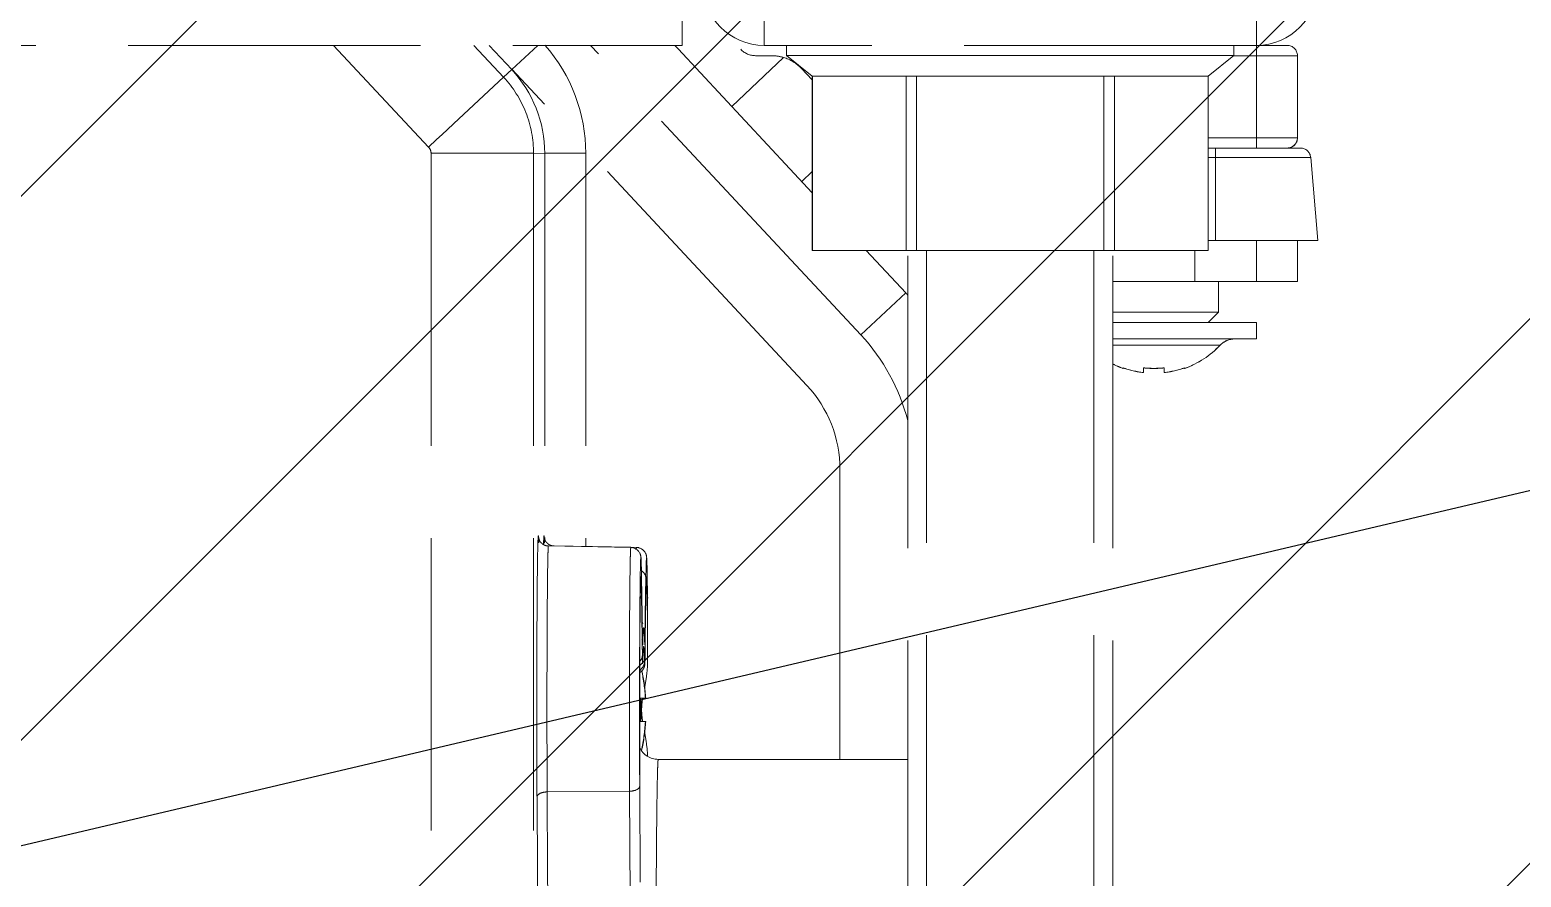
# Model space of a CAD drawing. Header units: inches. Extents: x 258415 to 640093, y 441672 to 945769.
# Drawn here: x 312217.3 to 312290, y 467835.6 to 467876.9 of the extents above; entities that cross this region are included whole.
import ezdxf

# ---------------------------------------------------------------- set-up
doc = ezdxf.new("R2010")
doc.units = ezdxf.units.IN
doc.header["$MEASUREMENT"] = 0
doc.linetypes.add('AM_DIN_F_W050', pattern=[6.25, 4.75, -1.5])
for name, color, linetype in [('CQ SANITARY WARES', 212, 'Continuous'), ('CQ Wall plan', 3, 'Continuous'), ('CQ_callout', 34, 'Continuous'), ('SANITARY WARES', 212, 'Continuous'), ('xref grd floor$2$CQ Wall hatch_CHB', 8, 'Continuous')]:
    doc.layers.add(name, color=color, linetype=linetype)
doc.styles.get("Standard").update_dxf_attribs({"font": 'arial.ttf'})
doc.dimstyles.get("Standard").update_dxf_attribs({"dimtxt": 0.18, "dimasz": 0.18, "dimexe": 0.18, "dimexo": 0.0625, "dimgap": 0.09, "dimtad": 0, "dimtih": 1, "dimtoh": 1, "dimdec": 4, "dimzin": 0, "dimdsep": 46, "dimtxsty": 'Standard', "dimcen": 0.09, "dimadec": 0, "dimazin": 0, "dimtfac": 1, "dimtdec": 4, "dimtofl": 0, "dimtmove": 0, "dimatfit": 3, "dimfxl": 1, "dimtolj": 1, "dimtzin": 0, "dimarcsym": 0})

# ---------------------------------------------------------------- blocks, each defined once
blk = doc.blocks.new('ff-12 wall plan')
at = {"layer": 'xref grd floor$2$CQ Wall hatch_CHB'}
h = blk.add_hatch(dxfattribs=at)
h.set_pattern_fill('ANSI31,_O', color=8, scale=150)
h.set_pattern_definition([(45, (0, 0), (-13.25825215, 13.25825215), [])])
h.paths.add_polyline_path([(310981.989, 467914.111), (311282.489, 467914.111), (311282.489, 467714.094), (310981.989, 467714.094)])
h.paths.add_polyline_path([(312135.007, 467914.094), (312435.436, 467914.094), (312435.436, 467714.094), (312135.007, 467714.094)])
blk = doc.blocks.new('tece profil_9300080 top')
at = {"layer": 'SANITARY WARES', "color": 8, "linetype": 'AM_DIN_F_W050', "lineweight": 0, "ltscale": 3}
for p, q in [((334499.057, 481205.736), (334499.057, 481281.016)), ((334504.056, 481205.736), (334504.056, 481281.016)), ((334470.821, 481262.475), (334470.821, 481210.474)), ((334471.741, 481210.474), (334471.741, 481262.474)), ((334471.741, 481210.474), (334471.741, 481262.474)), ((334479.901, 481210.474), (334479.901, 481262.474)), ((334479.901, 481210.474), (334479.901, 481262.474)), ((334480.821, 481262.475), (334480.821, 481210.474)), ((334498.874, 481240.766), (334498.866, 481242.262)), ((334494.353, 481241.977), (334494.379, 481236.826)), ((334498.377, 481240.764), (334498.371, 481242.012)), ((334493.86, 481241.266), (334493.884, 481236.576)), ((334498.397, 481236.861), (334498.377, 481240.764)), ((334498.892, 481237.111), (334498.874, 481240.766)), ((334493.875, 481236.576), (334493.877, 481236.115)), ((334493.884, 481236.576), (334493.886, 481236.132)), ((334498.397, 481236.861), (334494.379, 481236.826)), ((334494.379, 481236.826), (334494.38, 481236.625)), ((334493.877, 481236.115), (334493.877, 481236.113)), ((334493.877, 481236.115), (334493.878, 481235.931)), ((334498.899, 481235.257), (334498.898, 481235.628)), ((334492.981, 481235.276), (334480.821, 481235.276)), ((334484.121, 481235.276), (334484.121, 481221.141)), ((334493.882, 481234.696), (334493.881, 481235.128)), ((334493.89, 481235.12), (334493.89, 481234.96)), ((334493.606, 481233.435), (334493.593, 481233.435)), ((334493.606, 481233.435), (334493.869, 481233.435)), ((334493.884, 481233.434), (334493.871, 481233.434)), ((334493.884, 481233.445), (334493.884, 481233.434)), ((334493.884, 481233.434), (334493.884, 481233.434)), ((334498.406, 481233.242), (334498.406, 481233.871)), ((334498.902, 481233.267), (334498.901, 481233.872)), ((334493.606, 481232.297), (334493.593, 481232.297)), ((334493.869, 481232.297), (334493.606, 481232.297)), ((334493.884, 481232.297), (334493.871, 481232.297)), ((334493.884, 481232.297), (334493.884, 481232.286)), ((334493.884, 481232.297), (334493.884, 481232.297)), ((334498.405, 481231.349), (334498.406, 481231.86)), ((334498.405, 481231.221), (334498.405, 481231.349)), ((334498.901, 481231.222), (334498.901, 481231.859)), ((334493.499, 481230.205), (334493.498, 481230.484)), ((334493.498, 481230.218), (334493.498, 481230.484)), ((334493.734, 481230.498), (334493.733, 481230.467)), ((334493.734, 481230.498), (334493.735, 481230.514)), ((334493.498, 481229.882), (334493.498, 481230.218)), ((334493.498, 481229.64), (334493.498, 481229.882)), ((334493.5, 481229.859), (334493.499, 481230.205)), ((334493.501, 481229.573), (334493.5, 481229.859)), ((334493.619, 481229.883), (334493.615, 481229.642)), ((334493.624, 481230.211), (334493.619, 481229.883)), ((334493.624, 481230.211), (334493.624, 481230.218)), ((334493.763, 481229.641), (334493.755, 481230.21)), ((334493.498, 481229.405), (334493.498, 481229.64)), ((334493.498, 481227.472), (334493.498, 481229.405)), ((334493.502, 481229.385), (334493.501, 481229.573)), ((334493.504, 481229.081), (334493.502, 481229.385)), ((334493.611, 481229.407), (334493.579, 481227.278)), ((334493.628, 481229.413), (334493.595, 481227.244)), ((334493.614, 481229.597), (334493.611, 481229.407)), ((334493.615, 481229.642), (334493.614, 481229.597)), ((334493.64, 481229.638), (334493.64, 481229.64)), ((334493.642, 481229.597), (334493.642, 481229.612)), ((334493.745, 481229.636), (334493.745, 481229.64)), ((334493.751, 481229.412), (334493.75, 481229.437)), ((334493.784, 481227.236), (334493.751, 481229.412)), ((334493.751, 481229.405), (334493.751, 481229.412)), ((334493.767, 481229.405), (334493.763, 481229.641)), ((334493.8, 481227.236), (334493.767, 481229.405)), ((334493.877, 481229.624), (334493.876, 481229.396)), ((334494.382, 481229.575), (334494.38, 481229.096)), ((334493.498, 481227.39), (334493.498, 481227.472)), ((334493.508, 481227.274), (334493.508, 481227.279)), ((334493.508, 481227.231), (334493.508, 481227.279)), ((334493.508, 481227.274), (334493.512, 481226.917)), ((334493.508, 481227.274), (334493.508, 481227.274)), ((334493.579, 481227.237), (334493.578, 481227.21)), ((334493.579, 481227.278), (334493.579, 481227.237)), ((334493.579, 481227.237), (334493.579, 481227.245)), ((334493.595, 481227.244), (334493.583, 481226.439)), ((334493.796, 481226.438), (334493.784, 481227.236)), ((334493.519, 481226.396), (334493.518, 481226.423)), ((334493.566, 481226.62), (334493.565, 481226.599)), ((334493.567, 481226.644), (334493.566, 481226.62)), ((334493.796, 481226.431), (334493.796, 481226.438)), ((334494.319, 481224.94), (334494.042, 481224.945)), ((334494.042, 481224.945), (334494.042, 481224.945)), ((334498.337, 481224.874), (334494.319, 481224.944)), ((334498.059, 481224.875), (334494.319, 481224.94)), ((334496.515, 481205.737), (334496.515, 481224.902)), ((334498.059, 481224.875), (334498.059, 481224.875)), ((334498.059, 481224.875), (334498.059, 481224.875)), ((334498.337, 481224.874), (334498.337, 481224.874)), ((334498.515, 481224.456), (334498.515, 481224.553)), ((334498.515, 481205.738), (334498.515, 481224.456)), ((334485.734, 481217.047), (334500.111, 481201.643)), ((334467.321, 481216.218), (334467.321, 481216.223)), ((334467.321, 481216.215), (334467.321, 481216.218)), ((334467.321, 481216.188), (334467.321, 481216.218)), ((334468.321, 481216.188), (334468.321, 481216.421)), ((334469.321, 481216.421), (334469.321, 481216.188)), ((334470.321, 481216.223), (334470.321, 481216.215)), ((334470.321, 481216.218), (334470.321, 481216.188)), ((334463.843, 481214.783), (334463.821, 481214.783)), ((334463.821, 481214.778), (334463.821, 481213.978)), ((334464.865, 481214.778), (334463.821, 481214.778)), ((334464.865, 481214.783), (334463.843, 481214.783)), ((334464.89, 481214.783), (334464.865, 481214.783)), ((334464.89, 481214.778), (334464.865, 481214.778)), ((334464.913, 481214.783), (334464.89, 481214.783)), ((334467.321, 481214.778), (334464.89, 481214.778)), ((334465.59, 481215.095), (334465.595, 481215.095)), ((334465.59, 481215.09), (334470.821, 481215.089)), ((334468.321, 481214.778), (334467.321, 481214.778)), ((334469.321, 481214.778), (334468.321, 481214.778)), ((334470.321, 481214.778), (334469.321, 481214.778)), ((334470.821, 481214.778), (334470.321, 481214.778)), ((334483.103, 481214.591), (334480.909, 481212.544)), ((334483.103, 481214.591), (334496.278, 481200.474)), ((334466.171, 481213.978), (334463.821, 481213.978)), ((334466.166, 481213.978), (334465.671, 481213.483)), ((334466.166, 481213.978), (334465.671, 481213.483)), ((334466.171, 481213.978), (334465.671, 481213.478)), ((334466.171, 481213.978), (334465.671, 481213.478)), ((334466.671, 481213.978), (334466.171, 481213.978)), ((334466.721, 481213.978), (334466.671, 481213.978)), ((334466.744, 481213.978), (334466.721, 481213.978)), ((334466.871, 481213.978), (334466.744, 481213.978)), ((334470.771, 481213.978), (334466.871, 481213.978)), ((334470.821, 481213.978), (334470.771, 481213.978)), ((334465.671, 481211.978), (334465.671, 481213.478)), ((334465.671, 481213.478), (334466.671, 481213.478)), ((334466.671, 481213.478), (334470.821, 481213.478)), ((334482.841, 481210.475), (334480.909, 481212.544)), ((334463.821, 481211.978), (334461.821, 481211.978)), ((334461.821, 481209.978), (334461.821, 481211.978)), ((334466.821, 481211.978), (334463.821, 481211.978)), ((334463.821, 481209.978), (334463.821, 481211.978)), ((334466.821, 481211.978), (334470.821, 481211.978)), ((334466.821, 481211.978), (334466.821, 481210.475)), ((334466.171, 481201.975), (334466.171, 481210.475)), ((334466.171, 481210.475), (334466.175, 481210.475)), ((334470.744, 481210.474), (334466.175, 481210.475)), ((334466.175, 481201.975), (334466.175, 481210.475)), ((334470.744, 481210.474), (334471.252, 481210.474)), ((334470.744, 481201.974), (334470.744, 481210.474)), ((334480.389, 481210.474), (334471.252, 481210.474)), ((334471.252, 481201.974), (334471.252, 481210.474)), ((334480.389, 481210.474), (334480.898, 481210.474)), ((334480.389, 481201.974), (334480.389, 481210.474)), ((334485.466, 481210.475), (334480.898, 481210.474)), ((334480.898, 481201.974), (334480.898, 481210.474)), ((334485.466, 481210.475), (334485.471, 481210.475)), ((334485.466, 481201.975), (334485.466, 481210.475)), ((334485.471, 481201.975), (334485.471, 481210.475)), ((334461.174, 481205.934), (334460.821, 481209.978)), ((334460.821, 481209.978), (334461.774, 481209.978)), ((334461.774, 481209.978), (334461.821, 481209.978)), ((334463.821, 481209.978), (334461.821, 481209.978)), ((334465.821, 481209.978), (334463.821, 481209.978)), ((334466.171, 481209.978), (334465.821, 481209.978)), ((334465.821, 481205.934), (334465.821, 481209.978)), ((334492.01, 481200.651), (334485.471, 481207.657)), ((334485.471, 481206.63), (334485.979, 481207.112)), ((334485.981, 481207.11), (334485.471, 481206.625)), ((334461.174, 481205.934), (334462.062, 481205.934)), ((334462.062, 481205.934), (334465.821, 481205.934)), ((334465.821, 481205.934), (334466.171, 481205.934)), ((334465.821, 481205.934), (334465.821, 481205.478)), ((334498.515, 481205.737), (334496.515, 481205.737)), ((334499.057, 481205.736), (334498.515, 481205.738)), ((334499.057, 481205.736), (334502.057, 481205.736)), ((334502.057, 481205.736), (334503.174, 481205.736)), ((334503.174, 481205.736), (334504.056, 481205.736)), ((334461.673, 481205.478), (334461.876, 481205.478)), ((334461.876, 481205.478), (334462.321, 481205.478)), ((334463.821, 481205.478), (334462.321, 481205.478)), ((334462.321, 481205.478), (334462.465, 481205.478)), ((334462.465, 481205.478), (334463.383, 481205.478)), ((334463.383, 481205.478), (334463.821, 481205.478)), ((334466.171, 481205.478), (334463.821, 481205.478)), ((334463.821, 481204.978), (334463.821, 481205.478)), ((334503.512, 481204.814), (334503.787, 481205.071)), ((334503.787, 481205.071), (334504.175, 481205.434)), ((334508.805, 481200.474), (334504.175, 481205.434)), ((334461.821, 481200.978), (334461.821, 481204.978)), ((334463.821, 481204.978), (334461.821, 481204.978)), ((334463.821, 481200.978), (334463.821, 481204.978)), ((334466.171, 481204.978), (334463.821, 481204.978)), ((334502.698, 481204.054), (334503.512, 481204.814)), ((334500.52, 481202.023), (334502.698, 481204.054)), ((334489.393, 481203.454), (334486.874, 481201.063)), ((334486.002, 481201.601), (334485.471, 481202.161)), ((334464.921, 481200.975), (334466.171, 481201.975)), ((334466.171, 481201.975), (334466.171, 481201.975)), ((334466.175, 481201.975), (334466.171, 481201.975)), ((334466.175, 481201.975), (334470.744, 481201.974)), ((334471.252, 481201.974), (334470.744, 481201.974)), ((334471.252, 481201.974), (334475.821, 481201.974)), ((334475.821, 481201.974), (334480.389, 481201.974)), ((334480.389, 481201.974), (334480.898, 481201.974)), ((334480.898, 481201.974), (334485.466, 481201.975)), ((334485.466, 481201.975), (334485.471, 481201.975)), ((334486.721, 481200.975), (334485.471, 481201.975)), ((334485.471, 481201.975), (334485.471, 481201.975)), ((334500.124, 481201.655), (334498.859, 481200.474)), ((334500.52, 481202.023), (334500.124, 481201.655)), ((334501.226, 481200.474), (334500.124, 481201.655)), ((334501.966, 481200.474), (334500.52, 481202.023)), ((334461.821, 481200.978), (334463.821, 481200.978)), ((334463.821, 481200.978), (334464.921, 481200.978)), ((334463.821, 481200.978), (334463.821, 481200.494)), ((334464.921, 481200.475), (334464.921, 481200.975)), ((334464.921, 481200.975), (334464.921, 481200.975)), ((334464.921, 481200.975), (334475.821, 481200.974)), ((334475.821, 481200.974), (334486.721, 481200.975)), ((334486.721, 481200.475), (334486.721, 481200.975)), ((334486.721, 481200.975), (334486.721, 481200.975)), ((334488.232, 481200.978), (334487.453, 481200.978)), ((334492.175, 481200.474), (334492.01, 481200.651)), ((334462.321, 481200.478), (334463.821, 481200.478)), ((334463.821, 481200.474), (334463.821, 481198.974)), ((334463.821, 481200.474), (334487.821, 481200.474)), ((334487.821, 481200.474), (334487.821, 481198.974)), ((334593.821, 481200.474), (334491.821, 481200.474)), ((334491.821, 481200.474), (334491.821, 481164.474))]:
    blk.add_line(p, q, dxfattribs=at)
blk.add_lwpolyline([(334493.505, 481227.472), (334493.504, 481227.485), (334493.504, 481227.48), (334493.505, 481227.458), (334493.506, 481227.422), (334493.507, 481227.372), (334493.507, 481227.308), (334493.508, 481227.274)], dxfattribs=at)
for centre, radius, start, end in [((333793.283, 481233.346), 701.104, 0.144739, 0.267985), ((333703.605, 481233.03), 794.801, 0.060622, 0.276153), ((334492.982, 481234.278), 0.997, 24.96366, 90.02378), ((334502.748, 481232.864), 9.173, 167.48752, 176.43206), ((334502.761, 481232.864), 9.172, 167.57044, 176.43226), ((333818.58, 481232.953), 675.304, 0.041176, 0.184846), ((333609.852, 481232.865), 884.536, 359.853192, 0.145847), ((334502.73, 481232.866), 8.919, 176.34293, 183.65707), ((334502.769, 481232.866), 8.919, 176.34293, 183.65707), ((334503.012, 481232.865), 9.159, 175.28346, 176.43887), ((334502.747, 481232.868), 9.171, 183.56705, 192.10184), ((334502.759, 481232.868), 9.171, 183.5669, 192.03145), ((334503.012, 481232.865), 9.159, 183.56113, 184.72769), ((333796.048, 481232.821), 697.836, 359.817499, 359.956566), ((333685.455, 481232.83), 808.437, 359.841964, 359.961907), ((334458.224, 481231.599), 35.528, 357.9624, 358.24983), ((334110.277, 481231.662), 383.606, 359.43654, 359.91889), ((334527.188, 481229.717), 33.568, 178.9241, 179.14372), ((334495.602, 481230.038), 1.937, 184.99603, 185.35875), ((334491.569, 481230.057), 2.145, 354.65692, 355.34046), ((334485.496, 481230.492), 8.232, 356.60326, 357.17627), ((334770.417, 481230.722), 276.917, 180.33942, 180.58209), ((334489.862, 481229.497), 3.781, 1.74692, 2.09041), ((334525.241, 481230.561), 31.614, 181.72042, 182.23374), ((334490.247, 481229.505), 3.501, 1.60901, 2.33434), ((334626.527, 481229.222), 133.02, 180.56565, 180.85336), ((334501.018, 481227.287), 7.522, 178.57857, 179.22096), ((334644.363, 481228.695), 150.861, 180.55635, 180.86322), ((334637.613, 481228.586), 144.111, 180.66362, 180.87833), ((334571.176, 481228.404), 77.663, 180.85868, 181.01087), ((334444.429, 481227.904), 49.154, 358.77452, 358.97567), ((334417.973, 481228.38), 75.614, 358.97389, 359.13973), ((334569.119, 481227.55), 75.609, 180.88929, 181.16577), ((334493.955, 481226.441), 0.373, 180.36856, 191.17952), ((334534.902, 481226.869), 41.385, 181.18642, 181.37178), ((334490.121, 481221.141), 6, 180, 223.02507), ((334490.121, 481221.141), 9.6, 194.35498, 223.02507), ((334468.821, 481212.03), 4.453, 109.85317, 136.50892), ((334468.821, 481212.025), 4.453, 109.82926, 136.50892), ((334468.821, 481212.03), 4.453, 109.68544, 109.85317), ((334468.821, 481212.025), 4.453, 109.68544, 109.82926), ((334468.821, 481212.025), 4.425, 96.48828, 109.81595), ((334468.821, 481212.03), 4.425, 109.71049, 109.81595), ((334468.821, 481212.03), 4.425, 96.48828, 109.71049), ((334468.821, 481212.03), 4.193, 83.15089, 96.84911), ((334468.821, 481212.025), 4.193, 83.15089, 96.84911), ((334468.821, 481212.03), 4.425, 70.28951, 83.51172), ((334468.821, 481212.025), 4.425, 70.18405, 83.51172), ((334468.821, 481212.03), 4.425, 70.18405, 70.28951), ((334468.821, 481212.03), 4.453, 70.14683, 70.31456), ((334468.821, 481212.025), 4.453, 70.17074, 70.31456), ((334468.821, 481212.025), 4.453, 63.29006, 70.17074), ((334468.821, 481212.03), 4.453, 63.29006, 70.14683), ((334464.865, 481215.783), 1, 270, 316.50892), ((334464.865, 481215.778), 1, 270, 316.50892), ((334490.121, 481221.141), 12.6, 222.33461, 223.02507), ((334461.673, 481205.978), 0.5, 185, 270), ((334504.499, 481205.738), 7.984, 180.00471, 221.35937), ((334504.5, 481205.738), 5.985, 180.00184, 223.02276), ((334462.321, 481204.983), 0.5, 93.98115, 180), ((334462.321, 481204.982), 0.5, 93.381, 180), ((334462.321, 481204.978), 0.5, 90, 180), ((334462.321, 481204.978), 0.5, 90, 180), ((334487.453, 481202.978), 2, 223.49996, 253.17694), ((334462.321, 481200.978), 0.5, 180, 270), ((334487.453, 481202.978), 2, 253.17695, 270), ((334488.232, 481199.978), 1, 43.5, 90), ((334463.821, 481197.474), 3, 90, 180), ((334487.821, 481197.474), 3, 0, 90)]:
    blk.add_arc(centre, radius, start, end, dxfattribs=at)
for points, knots in [([(334492.981, 481235.276), (334492.984, 481235.276), (334492.986, 481235.294), (334492.991, 481235.316), (334492.995, 481235.365), (334492.999, 481235.428), (334493.003, 481235.51), (334493.009, 481235.655), (334493.016, 481235.881), (334493.024, 481236.203), (334493.032, 481236.594), (334493.04, 481237.052), (334493.047, 481237.572), (334493.054, 481238.154), (334493.063, 481239.041), (334493.073, 481240.275), (334493.083, 481241.888), (334493.091, 481243.65), (334493.096, 481245.523), (334493.099, 481247.466), (334493.099, 481249.438), (334493.096, 481251.999), (334493.088, 481254.959), (334493.074, 481257.261), (334493.064, 481258.321)], [0, 0, 0, 0, 0.000439, 0.001644, 0.003636, 0.006413, 0.009975, 0.014316, 0.025317, 0.039353, 0.056353, 0.076221, 0.098854, 0.124125, 0.1519, 0.214344, 0.284832, 0.361839, 0.443695, 0.52862, 0.614767, 0.700273, 0.862028, 1, 1, 1, 1]), ([(334498.892, 481237.111), (334498.891, 481237.077), (334498.84, 481236.974), (334498.652, 481236.886), (334498.49, 481236.862), (334498.397, 481236.861)], [0, 0, 0, 0, 0.172144, 0.532056, 1, 1, 1, 1]), ([(334498.898, 481235.628), (334498.898, 481235.755), (334498.896, 481236.25), (334498.894, 481236.744), (334498.892, 481237.111)], [0, 0, 0, 0, 0.258153, 1, 1, 1, 1]), ([(334494.379, 481236.826), (334494.316, 481236.825), (334494.139, 481236.811), (334493.886, 481236.704), (334493.884, 481236.576)], [0, 0, 0, 0, 0.331432, 1, 1, 1, 1]), ([(334493.881, 481235.128), (334493.881, 481235.212), (334493.88, 481235.541), (334493.878, 481235.869), (334493.877, 481236.113)], [0, 0, 0, 0, 0.257425, 1, 1, 1, 1]), ([(334493.886, 481236.132), (334493.887, 481236.049), (334493.888, 481235.712), (334493.889, 481235.375), (334493.89, 481235.12)], [0, 0, 0, 0, 0.24417, 1, 1, 1, 1]), ([(334493.89, 481234.96), (334493.89, 481234.835), (334493.892, 481234.327), (334493.892, 481233.819), (334493.893, 481233.436)], [0, 0, 0, 0, 0.246138, 1, 1, 1, 1]), ([(334498.337, 481224.874), (334498.346, 481224.874), (334498.336, 481224.935), (334498.355, 481225), (334498.353, 481225.156), (334498.362, 481225.35), (334498.366, 481225.606), (334498.374, 481226.048), (334498.382, 481226.72), (334498.39, 481227.655), (334498.397, 481228.741), (334498.402, 481229.947), (334498.404, 481230.787), (334498.405, 481231.221)], [0, 0, 0, 0, 0.004656, 0.018335, 0.041025, 0.07255, 0.112674, 0.161134, 0.281529, 0.430264, 0.603019, 0.794779, 1, 1, 1, 1]), ([(334498.859, 481225.139), (334498.865, 481225.486), (334498.891, 481227.514), (334498.898, 481229.542), (334498.901, 481231.222)], [0, 0, 0, 0, 0.171515, 1, 1, 1, 1]), ([(334493.713, 481230.878), (334493.671, 481230.81), (334493.619, 481230.63), (334493.628, 481230.448), (334493.626, 481230.347)], [0, 0, 0, 0, 0.442057, 1, 1, 1, 1]), ([(334493.63, 481230.515), (334493.629, 481230.496), (334493.627, 481230.394), (334493.625, 481230.293), (334493.624, 481230.211)], [0, 0, 0, 0, 0.188777, 1, 1, 1, 1]), ([(334493.644, 481230.498), (334493.643, 481230.536), (334493.638, 481230.683), (334493.631, 481230.547), (334493.63, 481230.515)], [0, 0, 0, 0, 0.538197, 1, 1, 1, 1]), ([(334493.657, 481230.142), (334493.656, 481230.168), (334493.651, 481230.287), (334493.647, 481230.406), (334493.644, 481230.498)], [0, 0, 0, 0, 0.21903, 1, 1, 1, 1]), ([(334493.733, 481230.467), (334493.731, 481230.403), (334493.725, 481230.208), (334493.717, 481230.013), (334493.707, 481229.882)], [0, 0, 0, 0, 0.330248, 1, 1, 1, 1]), ([(334493.755, 481230.21), (334493.753, 481230.292), (334493.752, 481230.444), (334493.746, 481230.522), (334493.744, 481230.619), (334493.728, 481230.563), (334493.736, 481230.533), (334493.734, 481230.498)], [0, 0, 0, 0, 0.477867, 0.736158, 0.779186, 0.795636, 1, 1, 1, 1]), ([(334493.89, 481230.6), (334493.887, 481229.658), (334493.881, 481228.359), (334493.867, 481226.92), (334493.859, 481226.31), (334493.852, 481225.971), (334493.847, 481225.741), (334493.841, 481225.602), (334493.84, 481225.529), (334493.831, 481225.483), (334493.837, 481225.453), (334493.821, 481225.441), (334493.827, 481225.518), (334493.808, 481225.59), (334493.811, 481225.815), (334493.8, 481226.09), (334493.798, 481226.314), (334493.796, 481226.438)], [0, 0, 0, 0, 0.459694, 0.633339, 0.702006, 0.757377, 0.79877, 0.814062, 0.825672, 0.833575, 0.837771, 0.83849, 0.841877, 0.859783, 0.892411, 0.9394, 1, 1, 1, 1]), ([(334493.881, 481230.598), (334493.881, 481230.515), (334493.88, 481230.19), (334493.878, 481229.865), (334493.877, 481229.624)], [0, 0, 0, 0, 0.257082, 1, 1, 1, 1]), ([(334493.673, 481229.869), (334493.671, 481229.886), (334493.664, 481229.977), (334493.66, 481230.068), (334493.657, 481230.142)], [0, 0, 0, 0, 0.189001, 1, 1, 1, 1]), ([(334493.704, 481229.857), (334493.702, 481229.83), (334493.689, 481229.722), (334493.676, 481229.83), (334493.674, 481229.857)], [0, 0, 0, 0, 0.499745, 1, 1, 1, 1]), ([(334493.718, 481230.086), (334493.719, 481230.104), (334493.723, 481230.187), (334493.726, 481230.27), (334493.729, 481230.335)], [0, 0, 0, 0, 0.218019, 1, 1, 1, 1]), ([(334493.632, 481229.623), (334493.632, 481229.61), (334493.63, 481229.54), (334493.629, 481229.47), (334493.628, 481229.413)], [0, 0, 0, 0, 0.188919, 1, 1, 1, 1]), ([(334493.641, 481229.635), (334493.64, 481229.654), (334493.636, 481229.732), (334493.633, 481229.646), (334493.632, 481229.623)], [0, 0, 0, 0, 0.453319, 1, 1, 1, 1]), ([(334493.642, 481229.597), (334493.642, 481229.605), (334493.641, 481229.619), (334493.641, 481229.633), (334493.64, 481229.638)], [0, 0, 0, 0, 0.628741, 1, 1, 1, 1]), ([(334493.642, 481229.597), (334493.644, 481229.537), (334493.65, 481229.343), (334493.658, 481229.149), (334493.666, 481229.015)], [0, 0, 0, 0, 0.306649, 1, 1, 1, 1]), ([(334493.737, 481229.612), (334493.734, 481229.512), (334493.726, 481229.336), (334493.721, 481229.115), (334493.701, 481228.956), (334493.707, 481228.89), (334493.688, 481228.849), (334493.68, 481228.875), (334493.678, 481228.899), (334493.672, 481228.951), (334493.667, 481229.018), (334493.659, 481229.147), (334493.654, 481229.252), (334493.651, 481229.329)], [0, 0, 0, 0, 0.242187, 0.42448, 0.546056, 0.606406, 0.614417, 0.624134, 0.648633, 0.688403, 0.743504, 0.813869, 1, 1, 1, 1]), ([(334493.741, 481229.691), (334493.737, 481229.685), (334493.742, 481229.655), (334493.737, 481229.631), (334493.737, 481229.612)], [0, 0, 0, 0, 0.270404, 1, 1, 1, 1]), ([(334493.745, 481229.647), (334493.745, 481229.659), (334493.743, 481229.664), (334493.744, 481229.693), (334493.741, 481229.691)], [0, 0, 0, 0, 0.77111, 1, 1, 1, 1]), ([(334493.751, 481229.405), (334493.75, 481229.433), (334493.749, 481229.51), (334493.747, 481229.587), (334493.745, 481229.636)], [0, 0, 0, 0, 0.36189, 1, 1, 1, 1]), ([(334493.75, 481229.437), (334493.75, 481229.454), (334493.749, 481229.509), (334493.748, 481229.564), (334493.747, 481229.603)], [0, 0, 0, 0, 0.295795, 1, 1, 1, 1]), ([(334493.876, 481229.396), (334493.875, 481229.183), (334493.87, 481228.464), (334493.864, 481227.745), (334493.856, 481227.238)], [0, 0, 0, 0, 0.295445, 1, 1, 1, 1]), ([(334494.38, 481229.096), (334494.379, 481228.796), (334494.376, 481228.224), (334494.37, 481227.414), (334494.363, 481226.702), (334494.356, 481226.101), (334494.349, 481225.675), (334494.342, 481225.398), (334494.339, 481225.239), (334494.333, 481225.118), (334494.332, 481225.022), (334494.321, 481224.981), (334494.325, 481224.944), (334494.319, 481224.944)], [0, 0, 0, 0, 0.216566, 0.412852, 0.585351, 0.730913, 0.846964, 0.893223, 0.931372, 0.961235, 0.982653, 0.995562, 1, 1, 1, 1]), ([(334493.836, 481226.441), (334493.83, 481226.404), (334493.854, 481226.711), (334493.845, 481226.85), (334493.861, 481227.372), (334493.862, 481227.694), (334493.864, 481227.89)], [0, 0, 0, 0, 0.078003, 0.284509, 0.595063, 1, 1, 1, 1]), ([(334493.505, 481227.482), (334493.504, 481227.496), (334493.501, 481227.558), (334493.5, 481227.491), (334493.499, 481227.474)], [0, 0, 0, 0, 0.459805, 1, 1, 1, 1]), ([(334493.508, 481227.279), (334493.507, 481227.3), (334493.507, 481227.368), (334493.506, 481227.436), (334493.505, 481227.482)], [0, 0, 0, 0, 0.318899, 1, 1, 1, 1]), ([(334493.538, 481226.511), (334493.537, 481226.543), (334493.531, 481226.717), (334493.528, 481226.892), (334493.525, 481227.034)], [0, 0, 0, 0, 0.18315, 1, 1, 1, 1]), ([(334493.558, 481226.441), (334493.549, 481226.403), (334493.58, 481226.715), (334493.57, 481226.755), (334493.572, 481226.853)], [0, 0, 0, 0, 0.284982, 1, 1, 1, 1]), ([(334493.578, 481227.21), (334493.577, 481227.154), (334493.574, 481226.965), (334493.571, 481226.777), (334493.567, 481226.644)], [0, 0, 0, 0, 0.297689, 1, 1, 1, 1]), ([(334493.813, 481226.588), (334493.812, 481226.629), (334493.806, 481226.845), (334493.802, 481227.062), (334493.8, 481227.236)], [0, 0, 0, 0, 0.190791, 1, 1, 1, 1]), ([(334493.856, 481227.238), (334493.855, 481227.168), (334493.852, 481226.943), (334493.847, 481226.719), (334493.842, 481226.565)], [0, 0, 0, 0, 0.312974, 1, 1, 1, 1]), ([(334493.583, 481226.439), (334493.578, 481226.108), (334493.552, 481224.797), (334493.524, 481226.079), (334493.519, 481226.396)], [0, 0, 0, 0, 0.51115, 1, 1, 1, 1]), ([(334493.565, 481226.599), (334493.563, 481226.522), (334493.558, 481226.245), (334493.54, 481226.463), (334493.538, 481226.511)], [0, 0, 0, 0, 0.618142, 1, 1, 1, 1]), ([(334493.796, 481226.431), (334493.798, 481226.271), (334493.802, 481226.001), (334493.813, 481225.662), (334493.819, 481225.412), (334493.89, 481225.106), (334494.149, 481224.948), (334494.319, 481224.944)], [0, 0, 0, 0, 0.275455, 0.467141, 0.583945, 0.706949, 1, 1, 1, 1]), ([(334493.842, 481226.565), (334493.84, 481226.498), (334493.826, 481226.225), (334493.816, 481226.514), (334493.813, 481226.588)], [0, 0, 0, 0, 0.472442, 1, 1, 1, 1]), ([(334493.528, 481225.878), (334493.53, 481225.825), (334493.535, 481225.668), (334493.537, 481225.51), (334493.549, 481225.407)], [0, 0, 0, 0, 0.340171, 1, 1, 1, 1]), ([(334493.549, 481225.407), (334493.558, 481225.331), (334493.626, 481225.095), (334493.879, 481224.948), (334494.042, 481224.945)], [0, 0, 0, 0, 0.320252, 1, 1, 1, 1]), ([(334494.051, 481225.018), (334494.05, 481224.999), (334494.043, 481224.984), (334494.048, 481224.945), (334494.042, 481224.945)], [0, 0, 0, 0, 0.744915, 1, 1, 1, 1]), ([(334498.541, 481224.457), (334498.546, 481224.413), (334498.505, 481224.622), (334498.441, 481224.686), (334498.336, 481224.797), (334498.205, 481224.857), (334498.108, 481224.874), (334498.059, 481224.875)], [0, 0, 0, 0, 0.188513, 0.373533, 0.578481, 0.788584, 1, 1, 1, 1]), ([(334498.819, 481224.456), (334498.823, 481224.412), (334498.783, 481224.622), (334498.718, 481224.686), (334498.613, 481224.796), (334498.483, 481224.856), (334498.385, 481224.873), (334498.337, 481224.874)], [0, 0, 0, 0, 0.189226, 0.374174, 0.579172, 0.788916, 1, 1, 1, 1]), ([(334498.529, 481224.732), (334498.532, 481224.613), (334498.555, 481224.114), (334498.57, 481224.664), (334498.573, 481224.808)], [0, 0, 0, 0, 0.452075, 1, 1, 1, 1]), ([(334498.807, 481224.721), (334498.809, 481224.66), (334498.811, 481224.546), (334498.818, 481224.47), (334498.822, 481224.357), (334498.842, 481224.424), (334498.837, 481224.499), (334498.849, 481224.66), (334498.852, 481224.876), (334498.857, 481225.044), (334498.859, 481225.139)], [0, 0, 0, 0, 0.163761, 0.267772, 0.311452, 0.330074, 0.408584, 0.547236, 0.744924, 1, 1, 1, 1]), ([(334500.52, 481202.023), (334500.058, 481202.518), (334499.321, 481203.695), (334499.057, 481205.059), (334499.057, 481205.736)], [0, 0, 0, 0, 0.5, 1, 1, 1, 1])]:
    blk.add_open_spline(points, degree=3, knots=knots, dxfattribs=at)
for points in [[(334493.878, 481235.931), (334493.879, 481235.665), (334493.88, 481235.398), (334493.881, 481235.132)], [(334493.5, 481235.125), (334493.504, 481234.991), (334493.514, 481234.858), (334493.529, 481234.725)], [(334498.901, 481233.872), (334498.901, 481234.334), (334498.9, 481234.795), (334498.899, 481235.257)], [(334493.529, 481234.725), (334493.558, 481234.46), (334493.603, 481234.198), (334493.651, 481233.936)], [(334493.884, 481233.435), (334493.884, 481233.855), (334493.883, 481234.275), (334493.882, 481234.696)], [(334493.737, 481233.449), (334493.768, 481233.257), (334493.791, 481233.062), (334493.791, 481232.867)], [(334493.884, 481232.165), (334493.885, 481232.588), (334493.885, 481233.012), (334493.884, 481233.435)], [(334493.885, 481233.439), (334493.885, 481233.056), (334493.885, 481232.674), (334493.885, 481232.292)], [(334493.893, 481233.436), (334493.893, 481233.055), (334493.893, 481232.674), (334493.893, 481232.293)], [(334493.791, 481232.867), (334493.792, 481232.672), (334493.768, 481232.477), (334493.737, 481232.284)], [(334498.406, 481231.86), (334498.406, 481232.321), (334498.406, 481232.781), (334498.406, 481233.242)], [(334498.901, 481231.859), (334498.902, 481232.329), (334498.902, 481232.798), (334498.902, 481233.267)], [(334493.883, 481231.119), (334493.883, 481231.468), (334493.884, 481231.816), (334493.884, 481232.165)], [(334493.651, 481231.797), (334493.604, 481231.539), (334493.559, 481231.28), (334493.53, 481231.02)], [(334493.53, 481231.02), (334493.51, 481230.841), (334493.498, 481230.662), (334493.498, 481230.482)], [(334493.644, 481230.498), (334493.644, 481230.616), (334493.696, 481230.74), (334493.777, 481230.825)], [(334493.788, 481230.972), (334493.759, 481230.944), (334493.734, 481230.912), (334493.713, 481230.878)], [(334493.755, 481230.21), (334493.755, 481230.309), (334493.801, 481230.413), (334493.869, 481230.485)], [(334493.881, 481231.042), (334493.847, 481231.022), (334493.816, 481230.999), (334493.788, 481230.972)], [(334493.876, 481230.954), (334493.841, 481230.917), (334493.812, 481230.873), (334493.79, 481230.826)], [(334494.386, 481230.599), (334494.385, 481230.258), (334494.384, 481229.917), (334494.382, 481229.575)], [(334493.636, 481229.336), (334493.631, 481229.361), (334493.628, 481229.387), (334493.628, 481229.413)], [(334493.782, 481229.412), (334493.753, 481229.474), (334493.737, 481229.544), (334493.737, 481229.612)], [(334493.729, 481228.654), (334493.737, 481228.637), (334493.745, 481228.621), (334493.754, 481228.605)], [(334493.507, 481227.275), (334493.501, 481227.313), (334493.498, 481227.351), (334493.498, 481227.39)], [(334493.8, 481227.236), (334493.8, 481227.302), (334493.819, 481227.37), (334493.852, 481227.428)], [(334493.797, 481226.085), (334493.696, 481226.146), (334493.612, 481226.254), (334493.59, 481226.369)], [(334504.175, 481205.434), (334504.102, 481205.514), (334504.057, 481205.628), (334504.056, 481205.736)]]:
    blk.add_open_spline(points, degree=3, dxfattribs=at)

msp = doc.modelspace()

# ---------------------------------------------------------------- block references
at = {"layer": 'CQ SANITARY WARES', "rotation": 180}
msp.add_blockref('tece profil_9300080 top', (646740.941, 949076.6, 0), dxfattribs=at)
at = {"layer": 'CQ Wall plan'}
msp.add_blockref('ff-12 wall plan', (0, 0), dxfattribs=at)

# ---------------------------------------------------------------- leaders
at = {"layer": 'CQ_callout'}
msp.add_leader([(312046.858, 467797.126), (313194.38, 468067.104), (314046.088, 468067.104)], dimstyle='Standard', override={"dimasz": 10, "dimldrblk": 'Dot', "dimfxl": 0.1, "dimarcsym": 2}, dxfattribs=at)

doc.saveas('drawing.dxf')
